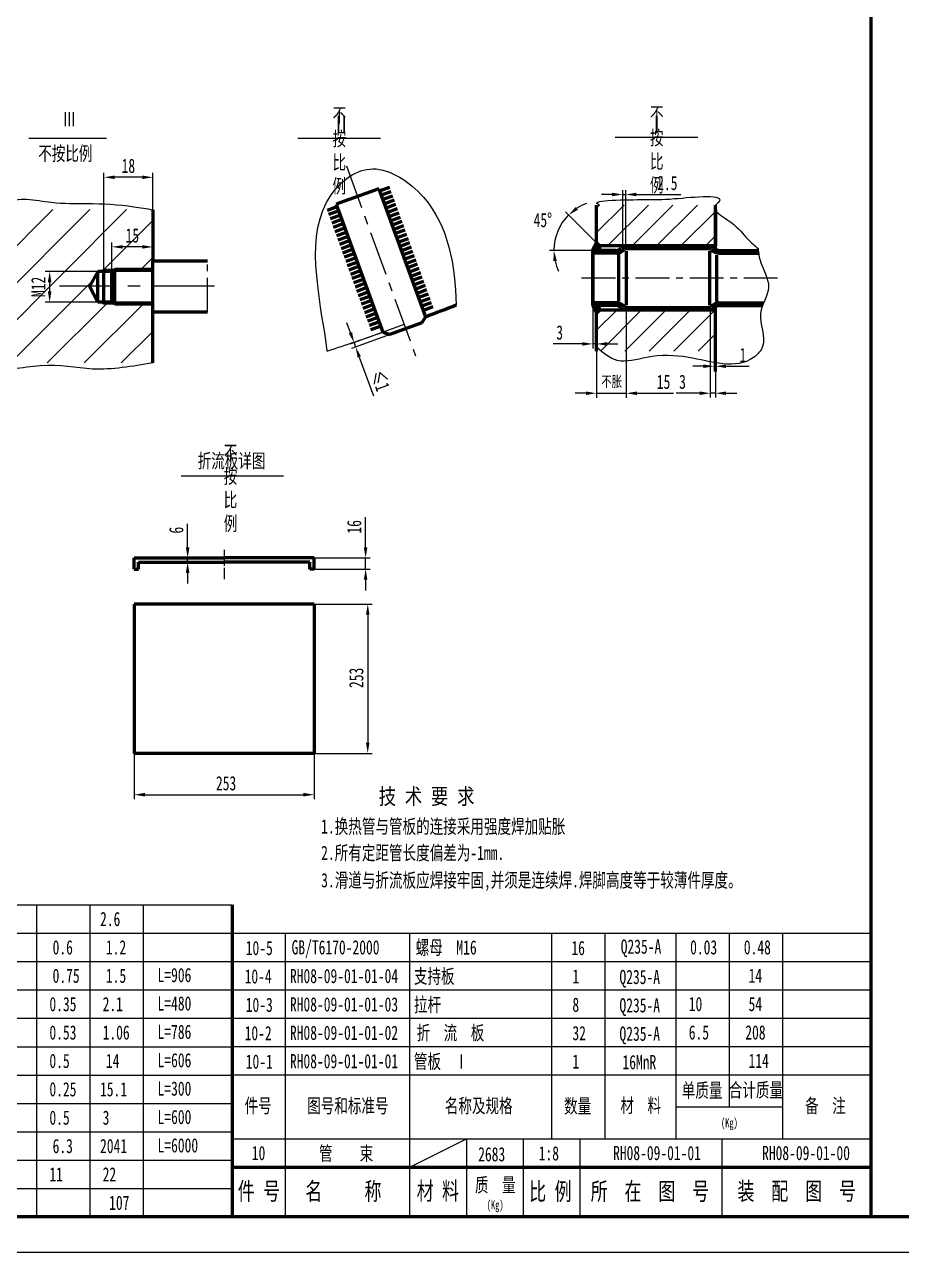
# Model space of a CAD drawing. Header units: millimetres. Extents: x 23903 to 90356, y -5632 to 81432.
# Drawn here: x 40557 to 43028, y 54878 to 58339 of the extents above; entities that cross this region are included whole.
import ezdxf

# ---------------------------------------------------------------- set-up
doc = ezdxf.new("R2010")
doc.units = ezdxf.units.MM
for name, pattern in [('CENTER', [50.8, 31.75, -6.35, 6.35, -6.35]), ('CENTERX2', [4, 2.5, -0.5, 0.5, -0.5]), ('PHANTOM2', [31.75, 15.875, -3.175, 3.175, -3.175, 3.175, -3.175])]:
    doc.linetypes.add(name, pattern=pattern)
doc.layers.get('0').update_dxf_attribs({"lineweight": 60})
doc.layers.get('DEFPOINTS').update_dxf_attribs({"color": 6, "linetype": 'PHANTOM2', "lineweight": 25})
doc.layers.add('CCX', color=3, linetype='Continuous', lineweight=25)
doc.layers.add('DD', color=4, linetype='CENTER', lineweight=25)
doc.styles.add('HZ', font='SIMFANG.TTF', dxfattribs={"width": 0.7})
doc.styles.add('HZ123', font='SIMFANG.TTF', dxfattribs={"width": 0.7, "height": 2.5})
doc.styles.add('WZ5', font='SIMFANG.TTF', dxfattribs={"width": 0.7})
doc.dimstyles.new('ISO-25$0', dxfattribs={"dimscale": 10, "dimtxt": 4, "dimasz": 3, "dimexe": 1.25, "dimexo": 0, "dimgap": 1.2, "dimtad": 1, "dimdec": 0, "dimtxsty": 'HZ', "dimcen": 0, "dimclrd": 256, "dimclrt": 256, "dimadec": 0, "dimazin": 0, "dimtfac": 1, "dimtdec": 0, "dimtmove": 0, "dimatfit": 2, "dimfxl": 1, "dimlwd": -1, "dimarcsym": 0})
doc.dimstyles.new('ISO-25$2', dxfattribs={"dimscale": 10, "dimtxt": 4, "dimasz": 3, "dimexe": 1.25, "dimexo": 0, "dimgap": 1.5, "dimtad": 2, "dimtih": 1, "dimtoh": 1, "dimdec": 0, "dimdsep": 46, "dimtxsty": 'HZ', "dimcen": 3, "dimadec": 0, "dimazin": 0, "dimtfac": 1, "dimtdec": 0, "dimtmove": 0, "dimatfit": 3, "dimfxl": 1, "dimarcsym": 0})

# ---------------------------------------------------------------- blocks, each defined once
blk = doc.blocks.new('*D69')
at = {"layer": 'CCX'}
for p, q in [((41475.3, 57470.1), (41465.1, 57498.3)), ((41485.6, 57441.9), (41490, 57429.9)), ((41500.2, 57401.7), (41540.1, 57292.2))]:
    blk.add_line(p, q, dxfattribs=at)
at = {"layer": 'CCX', "color": 0, "lineweight": -2}
for p, q in [((41626.7, 57493.3), (41473.9, 57437.7)), ((41631.1, 57481.3), (41478.2, 57425.6))]:
    blk.add_line(p, q, dxfattribs=at)
at = {"layer": 'CCX'}
for points in [[(41480, 57471.8), (41470.6, 57468.4), (41485.6, 57441.9)], [(41504.9, 57403.4), (41495.5, 57400), (41490, 57429.9)]]:
    blk.add_solid(points, dxfattribs=at)
at = {"layer": 'DEFPOINTS', "color": 0}
for p in [(41626.7, 57493.3), (41631.1, 57481.3), (41490, 57429.9)]:
    blk.add_point(p, dxfattribs=at)
at = {"layer": 'CCX', "insert": (41558.6, 57335), "char_height": 40, "attachment_point": 5, "rotation": 290, "style": 'HZ'}
blk.add_mtext('≤1', dxfattribs=at)
blk = doc.blocks.new('*D55')
at = {"layer": 'CCX', "color": 0, "lineweight": -2}
for p, q in [((40763.2, 57642.5), (40615, 57642.5)), ((40763.2, 57556.4), (40615, 57556.4))]:
    blk.add_line(p, q, dxfattribs=at)
at = {"layer": 'CCX'}
blk.add_line((40627.5, 57612.5), (40627.5, 57586.4), dxfattribs=at)
for points in [[(40622.5, 57612.5), (40632.5, 57612.5), (40627.5, 57642.5)], [(40622.5, 57586.4), (40632.5, 57586.4), (40627.5, 57556.4)]]:
    blk.add_solid(points, dxfattribs=at)
at = {"layer": 'DEFPOINTS', "color": 0}
for p in [(40763.2, 57642.5), (40627.5, 57556.4), (40763.2, 57556.4)]:
    blk.add_point(p, dxfattribs=at)
at = {"layer": 'CCX', "insert": (40595.5, 57599.4), "char_height": 40, "attachment_point": 5, "rotation": 90, "style": 'HZ'}
blk.add_mtext('M12', dxfattribs=at)
blk = doc.blocks.new('*D70')
at = {"layer": 'CCX', "color": 0, "lineweight": -2}
for p, q in [((40803.1, 57642.5), (40803.1, 57724.6)), ((40918.3, 57672.9), (40918.3, 57724.6))]:
    blk.add_line(p, q, dxfattribs=at)
at = {"layer": 'CCX'}
blk.add_line((40888.3, 57712.1), (40833.1, 57712.1), dxfattribs=at)
for points in [[(40833.1, 57717.1), (40833.1, 57707.1), (40803.1, 57712.1)], [(40888.3, 57717.1), (40888.3, 57707.1), (40918.3, 57712.1)]]:
    blk.add_solid(points, dxfattribs=at)
at = {"layer": 'DEFPOINTS', "color": 0}
for p in [(40803.1, 57712.1), (40918.3, 57672.9), (40803.1, 57642.5)]:
    blk.add_point(p, dxfattribs=at)
at = {"layer": 'CCX', "insert": (40860.7, 57744.1), "char_height": 40, "attachment_point": 5, "style": 'HZ'}
blk.add_mtext('15', dxfattribs=at)
blk = doc.blocks.new('*D71')
at = {"layer": 'CCX', "color": 0, "lineweight": -2}
for p, q in [((40780.5, 57648.3), (40780.5, 57920.8)), ((40918.3, 57672.9), (40918.3, 57920.8))]:
    blk.add_line(p, q, dxfattribs=at)
at = {"layer": 'CCX'}
blk.add_line((40888.3, 57908.3), (40810.5, 57908.3), dxfattribs=at)
for points in [[(40810.5, 57913.3), (40810.5, 57903.3), (40780.5, 57908.3)], [(40888.3, 57913.3), (40888.3, 57903.3), (40918.3, 57908.3)]]:
    blk.add_solid(points, dxfattribs=at)
at = {"layer": 'DEFPOINTS', "color": 0}
for p in [(40780.5, 57908.3), (40918.3, 57672.9), (40780.5, 57648.3)]:
    blk.add_point(p, dxfattribs=at)
at = {"layer": 'CCX', "insert": (40849.4, 57940.3), "char_height": 40, "attachment_point": 5, "style": 'HZ'}
blk.add_mtext('18', dxfattribs=at)
blk = doc.blocks.new('*D56')
at = {"layer": 'CCX', "color": 0, "lineweight": -2}
for p, q in [((42489.3, 57534), (42489.3, 57287.1)), ((42504.1, 57418.5), (42504.1, 57287.1))]:
    blk.add_line(p, q, dxfattribs=at)
at = {"layer": 'CCX'}
for p, q in [((42459.3, 57299.6), (42393.2, 57299.6)), ((42504.1, 57299.6), (42489.3, 57299.6)), ((42534.1, 57299.6), (42564.1, 57299.6))]:
    blk.add_line(p, q, dxfattribs=at)
for points in [[(42459.3, 57304.6), (42459.3, 57294.6), (42489.3, 57299.6)], [(42534.1, 57304.6), (42534.1, 57294.6), (42504.1, 57299.6)]]:
    blk.add_solid(points, dxfattribs=at)
at = {"layer": 'DEFPOINTS', "color": 0}
for p in [(42489.3, 57534), (42504.1, 57418.5), (42489.3, 57299.6)]:
    blk.add_point(p, dxfattribs=at)
at = {"layer": 'CCX', "insert": (42411.2, 57331.6), "char_height": 40, "attachment_point": 5, "style": 'HZ'}
blk.add_mtext('3', dxfattribs=at)
blk = doc.blocks.new('*D72')
at = {"layer": 'CCX', "color": 0, "lineweight": -2}
for p, q in [((42252.7, 57533.8), (42252.7, 57287)), ((42169, 57418.5), (42169, 57287))]:
    blk.add_line(p, q, dxfattribs=at)
at = {"layer": 'CCX'}
for p, q in [((42139, 57299.5), (42109, 57299.5)), ((42169, 57299.5), (42252.7, 57299.5)), ((42282.7, 57299.5), (42385.4, 57299.5))]:
    blk.add_line(p, q, dxfattribs=at)
for points in [[(42139, 57304.5), (42139, 57294.5), (42169, 57299.5)], [(42282.7, 57304.5), (42282.7, 57294.5), (42252.7, 57299.5)]]:
    blk.add_solid(points, dxfattribs=at)
at = {"layer": 'DEFPOINTS', "color": 0}
for p in [(42252.7, 57533.8), (42169, 57418.5), (42252.7, 57299.5)]:
    blk.add_point(p, dxfattribs=at)
at = {"layer": 'CCX', "insert": (42357.8, 57331.5), "char_height": 40, "attachment_point": 5, "style": 'HZ'}
blk.add_mtext('15', dxfattribs=at)
blk = doc.blocks.new('*D73')
at = {"layer": 'CCX', "color": 0, "lineweight": -2}
for p, q in [((42169, 57723.1), (42081.3, 57810.8)), ((42158.5, 57702.1), (42036.2, 57702.1))]:
    blk.add_line(p, q, dxfattribs=at)
for start, end in [(110.621, 122.8105), (135, 180), (192.1895, 204.379)]:
    blk.add_arc((42190, 57702.1), 141.3, start, end, dxfattribs=at)
at = {"layer": 'CCX', "color": 0}
for points in [[(42116.6, 57816.9), (42110.3, 57824.7), (42090.1, 57802)], [(42047, 57671.7), (42056.9, 57672.8), (42048.7, 57702.1)]]:
    blk.add_solid(points, dxfattribs=at)
at = {"layer": 'DEFPOINTS', "color": 0}
for p in [(42053.6, 57738.7), (42158.5, 57702.1), (42169, 57723.1), (42177.4, 57714.7), (42224.2, 57702.1)]:
    blk.add_point(p, dxfattribs=at)
at = {"layer": 'CCX', "color": 0, "insert": (42017.6, 57787.4), "char_height": 40, "attachment_point": 5, "style": 'HZ'}
blk.add_mtext('45°', dxfattribs=at)
blk = doc.blocks.new('*D57')
at = {"layer": 'CCX'}
for p, q in [((42212.6, 57859.8), (42182.6, 57859.8)), ((42242.6, 57859.8), (42251.1, 57859.8)), ((42281.1, 57859.8), (42406.1, 57859.8))]:
    blk.add_line(p, q, dxfattribs=at)
at = {"layer": 'CCX', "color": 0, "lineweight": -2}
for p, q in [((42242.6, 57715), (42242.6, 57872.3)), ((42251.1, 57706.5), (42251.1, 57872.3))]:
    blk.add_line(p, q, dxfattribs=at)
at = {"layer": 'CCX'}
for points in [[(42212.6, 57864.8), (42212.6, 57854.8), (42242.6, 57859.8)], [(42281.1, 57864.8), (42281.1, 57854.8), (42251.1, 57859.8)]]:
    blk.add_solid(points, dxfattribs=at)
at = {"layer": 'DEFPOINTS', "color": 0}
for p in [(42251.1, 57859.8), (42242.6, 57715), (42251.1, 57706.5)]:
    blk.add_point(p, dxfattribs=at)
at = {"layer": 'CCX', "insert": (42368.3, 57891.8), "char_height": 40, "attachment_point": 5, "style": 'HZ'}
blk.add_mtext('2.5', dxfattribs=at)
blk = doc.blocks.new('*D58')
at = {"layer": 'CCX', "color": 0, "lineweight": -2}
for p, q in [((42499.9, 57533.8), (42499.9, 57363.2)), ((42504.1, 57533.8), (42504.1, 57363.2))]:
    blk.add_line(p, q, dxfattribs=at)
at = {"layer": 'CCX'}
for p, q in [((42469.9, 57375.7), (42439.9, 57375.7)), ((42499.9, 57375.7), (42504.1, 57375.7)), ((42534.1, 57375.7), (42599, 57375.7))]:
    blk.add_line(p, q, dxfattribs=at)
for points in [[(42469.9, 57380.7), (42469.9, 57370.7), (42499.9, 57375.7)], [(42534.1, 57380.7), (42534.1, 57370.7), (42504.1, 57375.7)]]:
    blk.add_solid(points, dxfattribs=at)
at = {"layer": 'DEFPOINTS', "color": 0}
for p in [(42499.9, 57533.8), (42504.1, 57533.8), (42504.1, 57375.7)]:
    blk.add_point(p, dxfattribs=at)
at = {"layer": 'CCX', "insert": (42581.6, 57407.7), "char_height": 40, "attachment_point": 5, "style": 'HZ'}
blk.add_mtext('1', dxfattribs=at)
blk = doc.blocks.new('*D74')
at = {"layer": 'CCX', "color": 0, "lineweight": -2}
for p, q in [((42158.5, 57624.3), (42158.5, 57426.1)), ((42169, 57495.5), (42169, 57426.1))]:
    blk.add_line(p, q, dxfattribs=at)
at = {"layer": 'CCX'}
for p, q in [((42128.5, 57438.6), (42046.7, 57438.6)), ((42169, 57438.6), (42158.5, 57438.6)), ((42199, 57438.6), (42229, 57438.6))]:
    blk.add_line(p, q, dxfattribs=at)
for points in [[(42128.5, 57443.6), (42128.5, 57433.6), (42158.5, 57438.6)], [(42199, 57443.6), (42199, 57433.6), (42169, 57438.6)]]:
    blk.add_solid(points, dxfattribs=at)
at = {"layer": 'DEFPOINTS', "color": 0}
for p in [(42158.5, 57624.3), (42169, 57495.5), (42169, 57438.6)]:
    blk.add_point(p, dxfattribs=at)
at = {"layer": 'CCX', "insert": (42064.8, 57470.6), "char_height": 40, "attachment_point": 5, "style": 'HZ'}
blk.add_mtext('3', dxfattribs=at)
blk = doc.blocks.new('*D285')
at = {"layer": 'CCX'}
for p, q in [((41518, 56865.3), (41518, 56950.6)), ((41518, 56803.9), (41518, 56835.3)), ((41518, 56773.9), (41518, 56743.9))]:
    blk.add_line(p, q, dxfattribs=at)
at = {"layer": 'CCX', "color": 0, "lineweight": -2}
for p, q in [((41119.5, 56835.3), (41530.5, 56835.3)), ((41372.9, 56803.9), (41530.5, 56803.9))]:
    blk.add_line(p, q, dxfattribs=at)
at = {"layer": 'CCX'}
for points in [[(41513, 56865.3), (41523, 56865.3), (41518, 56835.3)], [(41513, 56773.9), (41523, 56773.9), (41518, 56803.9)]]:
    blk.add_solid(points, dxfattribs=at)
at = {"layer": 'DEFPOINTS', "color": 0}
for p in [(41119.5, 56835.3), (41372.9, 56803.9), (41518, 56803.9)]:
    blk.add_point(p, dxfattribs=at)
at = {"layer": 'CCX', "insert": (41486, 56922.9), "char_height": 40, "attachment_point": 5, "rotation": 90, "style": 'HZ'}
blk.add_mtext('16', dxfattribs=at)
blk = doc.blocks.new('*D286')
at = {"layer": 'CCX'}
for p, q in [((41016.5, 56865.3), (41016.5, 56931.8)), ((41016.5, 56823.3), (41016.5, 56835.3)), ((41016.5, 56793.3), (41016.5, 56763.3))]:
    blk.add_line(p, q, dxfattribs=at)
at = {"layer": 'CCX', "color": 0, "lineweight": -2}
for p, q in [((41119.5, 56835.3), (41004, 56835.3)), ((41119.5, 56823.3), (41004, 56823.3))]:
    blk.add_line(p, q, dxfattribs=at)
at = {"layer": 'CCX'}
for points in [[(41011.5, 56865.3), (41021.5, 56865.3), (41016.5, 56835.3)], [(41011.5, 56793.3), (41021.5, 56793.3), (41016.5, 56823.3)]]:
    blk.add_solid(points, dxfattribs=at)
at = {"layer": 'DEFPOINTS', "color": 0}
for p in [(41119.5, 56835.3), (41016.5, 56823.3), (41119.5, 56823.3)]:
    blk.add_point(p, dxfattribs=at)
at = {"layer": 'CCX', "insert": (40984.5, 56913.6), "char_height": 40, "attachment_point": 5, "rotation": 90, "style": 'HZ'}
blk.add_mtext('6', dxfattribs=at)
blk = doc.blocks.new('*D287')
at = {"layer": 'CCX', "color": 0, "lineweight": -2}
for p, q in [((41372.9, 56705), (41536.5, 56705)), ((41372.9, 56284.4), (41536.5, 56284.4))]:
    blk.add_line(p, q, dxfattribs=at)
at = {"layer": 'CCX'}
blk.add_line((41524, 56675), (41524, 56314.4), dxfattribs=at)
for points in [[(41519, 56675), (41529, 56675), (41524, 56705)], [(41519, 56314.4), (41529, 56314.4), (41524, 56284.4)]]:
    blk.add_solid(points, dxfattribs=at)
at = {"layer": 'DEFPOINTS', "color": 0}
for p in [(41372.9, 56705), (41372.9, 56284.4), (41524, 56284.4)]:
    blk.add_point(p, dxfattribs=at)
at = {"layer": 'CCX', "insert": (41492, 56497.1), "char_height": 40, "attachment_point": 5, "rotation": 90, "style": 'HZ'}
blk.add_mtext('253', dxfattribs=at)
blk = doc.blocks.new('*D288')
at = {"layer": 'CCX', "color": 0, "lineweight": -2}
for p, q in [((40866, 56284.4), (40866, 56155.4)), ((41372.9, 56284.4), (41372.9, 56155.4))]:
    blk.add_line(p, q, dxfattribs=at)
at = {"layer": 'CCX'}
blk.add_line((40896, 56167.9), (41342.9, 56167.9), dxfattribs=at)
for points in [[(40896, 56172.9), (40896, 56162.9), (40866, 56167.9)], [(41342.9, 56172.9), (41342.9, 56162.9), (41372.9, 56167.9)]]:
    blk.add_solid(points, dxfattribs=at)
at = {"layer": 'DEFPOINTS', "color": 0}
for p in [(40866, 56284.4), (41372.9, 56284.4), (41372.9, 56167.9)]:
    blk.add_point(p, dxfattribs=at)
at = {"layer": 'CCX', "insert": (41124.8, 56199.9), "char_height": 40, "attachment_point": 5, "style": 'HZ'}
blk.add_mtext('253', dxfattribs=at)

msp = doc.modelspace()

# ---------------------------------------------------------------- hatches: boundary and pattern name
h = msp.add_hatch()
h.set_pattern_fill('ANGLE', color=256, scale=0.48, style=0)
h.set_pattern_definition([(360, (16344.4586, 58240.622), (8e-16, 3.3528), [2.4384, -0.9144]), (90, (16344.4586, 58240.622), (-3.3528, 1e-15), [2.4384, -0.9144])])
h.paths.add_polyline_path([(42158.5, 57702.1), (42177.4, 57702.1), (42177.4, 57714.7), (42169, 57723.1)])
h.paths.add_polyline_path([(42177.4, 57546.5), (42158.5, 57546.5), (42169, 57525.4), (42177.4, 57533.8)])
at = {"layer": 'CCX'}
h = msp.add_hatch(dxfattribs=at)
h.set_pattern_fill('ANSI31', color=256, scale=23.206674, angle=-180, style=0)
h.set_pattern_definition([(225, (59769.95, 58403.12), (52.10047, -52.10047), [])])
h.paths.add_polyline_path([(40480.5, 57817.1), (40480.5, 57385.1), (40918.3, 57385.1), (40918.3, 57550.6), (40780.5, 57550.6), (40780.5, 57556.4), (40763.2, 57556.4), (40739.4, 57601.1), (40763.2, 57642.5), (40780.5, 57642.5), (40780.5, 57648.3), (40918.3, 57648.3), (40918.3, 57672.9), (40918.3, 57817.1)])
h.paths.add_polyline_path([(40883.6, 57712.7), (40837.8, 57712.7), (40837.8, 57754.7), (40883.6, 57754.7)], flags=24)
h.paths.add_polyline_path([(40636, 57633), (40636, 57565.8), (40594, 57565.8), (40594, 57633)], flags=24)
h = msp.add_hatch(dxfattribs=at)
h.set_pattern_fill('ANSI31', color=256, scale=15.36, style=0)
h.set_pattern_definition([(45, (23117.43, 55874.32), (-34.48418, 34.48418), [])])
h.paths.add_polyline_path([(42504.1, 57830.1), (42169, 57830.1), (42169, 57723.1), (42177.4, 57714.7), (42499.9, 57714.7), (42504.1, 57717.1)])
h.paths.add_polyline_path([(42177.4, 57533.8), (42169, 57525.4), (42169, 57418.5), (42504.1, 57418.5), (42504.1, 57531.4), (42499.9, 57533.8)])

# ---------------------------------------------------------------- linework, layer by layer
for p, q in [((42942.1, 60717.6), (42942.1, 54977.6)), ((41555.5, 57876), (41435.2, 57832.2)), ((41555.5, 57876), (41686.7, 57515.4)), ((41555.5, 57876), (41686.8, 57515.2)), ((41585, 57879.6), (41557.8, 57869.7)), ((41589.3, 57867.5), (41562.2, 57857.6)), ((41593.7, 57855.5), (41566.6, 57845.6)), ((41598.1, 57843.5), (41570.9, 57833.6)), ((41410.4, 57816), (41437.5, 57825.9)), ((41414.8, 57804), (41441.9, 57813.9)), ((41435.2, 57832.2), (41566.6, 57471.4)), ((41602.5, 57831.4), (41575.3, 57821.6)), ((41606.8, 57819.4), (41579.7, 57809.5)), ((41611.2, 57807.4), (41584.1, 57797.5)), ((42169, 57723.1), (42169, 57830.1)), ((42504.1, 57705.7), (42504.1, 57830.1)), ((42504.1, 57714.7), (42504.1, 57817.4)), ((42504.1, 57817.4), (42504.1, 57714.7)), ((42504.1, 57817.4), (42504.1, 57714.7)), ((41419.1, 57792), (41446.3, 57801.8)), ((41423.5, 57779.9), (41450.7, 57789.8)), ((41427.9, 57767.9), (41455, 57777.8)), ((41615.6, 57795.4), (41588.5, 57785.5)), ((41620, 57783.3), (41592.8, 57773.5)), ((41624.4, 57771.3), (41597.2, 57761.4)), ((41432.3, 57755.9), (41459.4, 57765.8)), ((41436.7, 57743.8), (41463.8, 57753.7)), ((41441, 57731.8), (41468.2, 57741.7)), ((41628.7, 57759.3), (41601.6, 57749.4)), ((41633.1, 57747.2), (41606, 57737.4)), ((41637.5, 57735.2), (41610.3, 57725.3)), ((41445.4, 57719.8), (41472.6, 57729.7)), ((41449.8, 57707.8), (41476.9, 57717.6)), ((41454.2, 57695.7), (41481.3, 57705.6)), ((41641.9, 57723.2), (41614.7, 57713.3)), ((41646.3, 57711.2), (41619.1, 57701.3)), ((42158.5, 57702.1), (42169, 57723.1)), ((42224.2, 57702.1), (42158.5, 57702.1)), ((42158.5, 57546.5), (42158.5, 57702.1)), ((42177.4, 57714.7), (42169, 57723.1)), ((42177.4, 57714.7), (42177.4, 57702.1)), ((42504.1, 57714.7), (42177.4, 57714.7)), ((42252.7, 57707.2), (42486.9, 57707.2)), ((42252.7, 57700.5), (42252.7, 57548.1)), ((42486.9, 57700.5), (42486.9, 57548.1)), ((42499.9, 57714.7), (42504.1, 57717.1)), ((42515.3, 57702.1), (42624.9, 57702.1)), ((40918.3, 57385.1), (40918.3, 57672.9)), ((40918.3, 57672.9), (41072.5, 57672.9)), ((40918.3, 57529.3), (40918.3, 57672.9)), ((41458.5, 57683.7), (41485.7, 57693.6)), ((41462.9, 57671.7), (41490.1, 57681.6)), ((41467.3, 57659.7), (41494.4, 57669.5)), ((41650.6, 57699.1), (41623.5, 57689.3)), ((41655, 57687.1), (41627.9, 57677.2)), ((41659.4, 57675.1), (41632.2, 57665.2)), ((42158.5, 57694.6), (42158.5, 57546.5)), ((42230.9, 57690.4), (42230.9, 57559.2)), ((42507, 57689), (42507, 57557.8)), ((42515.3, 57694.6), (42625.7, 57694.6)), ((40763.2, 57642.5), (40739.4, 57601.1)), ((40763.2, 57556.4), (40763.2, 57642.5)), ((40803.1, 57642.5), (40763.2, 57642.5)), ((40780.5, 57550.6), (40780.5, 57648.3)), ((40810.8, 57648.3), (40803.1, 57642.5)), ((40803.1, 57556.4), (40803.1, 57642.5)), ((40810.8, 57550.6), (40810.8, 57648.3)), ((40918.3, 57648.3), (40810.8, 57648.3)), ((41471.7, 57647.6), (41498.8, 57657.5)), ((41476.1, 57635.6), (41503.2, 57645.5)), ((41480.4, 57623.6), (41507.6, 57633.4)), ((41663.8, 57663.1), (41636.6, 57653.2)), ((41668.1, 57651), (41641, 57641.1)), ((41672.5, 57639), (41645.4, 57629.1)), ((40739.4, 57601.1), (40763.2, 57556.4)), ((41484.8, 57611.5), (41512, 57621.4)), ((41489.2, 57599.5), (41516.3, 57609.4)), ((41493.6, 57587.5), (41520.7, 57597.4)), ((41676.9, 57627), (41649.7, 57617.1)), ((41681.3, 57614.9), (41654.1, 57605.1)), ((41685.7, 57602.9), (41658.5, 57593)), ((41497.9, 57575.5), (41525.1, 57585.3)), ((41502.3, 57563.4), (41529.5, 57573.3)), ((41506.7, 57551.4), (41533.8, 57561.3)), ((41690, 57590.9), (41662.9, 57581)), ((41694.4, 57578.9), (41667.3, 57569)), ((41698.8, 57566.8), (41671.6, 57556.9)), ((40803.1, 57556.4), (40763.2, 57556.4)), ((40810.8, 57550.6), (40803.1, 57556.4)), ((40918.3, 57550.6), (40810.8, 57550.6)), ((40918.3, 57529.3), (41072.5, 57529.3)), ((41511.1, 57539.4), (41538.2, 57549.3)), ((41515.5, 57527.3), (41542.6, 57537.2)), ((41703.2, 57554.8), (41676, 57544.9)), ((41707.5, 57542.8), (41680.4, 57532.9)), ((42224.2, 57554), (42158.5, 57554)), ((42158.5, 57546.5), (42169, 57525.4)), ((42224.2, 57546.5), (42158.5, 57546.5)), ((42177.4, 57533.8), (42169, 57525.4)), ((42177.4, 57533.8), (42169, 57525.4)), ((42177.4, 57533.8), (42177.4, 57546.5)), ((42504.1, 57533.8), (42177.4, 57533.8)), ((42252.7, 57541.4), (42486.9, 57541.4)), ((42499.9, 57533.8), (42504.1, 57531.4)), ((42504.1, 57360.8), (42504.1, 57542.9)), ((42515.3, 57554), (42639.5, 57554)), ((42515.3, 57546.5), (42636.6, 57546.5)), ((41519.8, 57515.3), (41547, 57525.2)), ((41524.2, 57503.3), (41551.4, 57513.2)), ((41528.6, 57491.3), (41555.7, 57501.1)), ((41676.2, 57497.7), (41586, 57464.8)), ((41686.8, 57515.2), (41676.2, 57497.7)), ((42169, 57418.5), (42169, 57525.4)), ((41533, 57479.2), (41560.1, 57489.1)), ((41566.6, 57471.4), (41586, 57464.8)), ((40866, 56835.3), (41119.5, 56835.3)), ((40866, 56803.9), (40866, 56835.3)), ((41372.9, 56835.3), (41119.5, 56835.3)), ((41372.9, 56803.9), (41372.9, 56835.3)), ((40866, 56803.9), (40878, 56803.9)), ((40878, 56823.3), (41119.5, 56823.3)), ((40878, 56803.9), (40878, 56823.3)), ((41360.9, 56823.3), (41119.5, 56823.3)), ((41360.9, 56803.9), (41360.9, 56823.3)), ((41372.9, 56803.9), (41360.9, 56803.9)), ((40866, 56705), (40866, 56284.4)), ((41372.9, 56705), (40866, 56705)), ((41372.9, 56705), (41372.9, 56284.4)), ((41372.9, 56284.4), (40866, 56284.4)), ((41142.1, 55857.6), (41142.1, 54977.6)), ((41142.1, 55117.6), (42942.1, 55117.6)), ((46972.1, 54977.6), (38912.1, 54977.6))]:
    msp.add_line(p, q)
at = {"color": 0}
msp.add_line((40918.3, 57816.7), (40918.3, 57672.9), dxfattribs=at)
msp.add_lwpolyline([(42224.2, 57694.6, 0.211768), (42247.7, 57705)], format="xyb")
msp.add_lwpolyline([(42224.2, 57694.6), (42158.5, 57694.6)])
for centre, radius, start, end in [((42224.2, 57721.3), 19.2, 270, 317.827), ((42252.7, 57695.5), 19.2, 90, 137.827), ((42252.7, 57700.5), 6.72, 90, 137.827), ((42486.9, 57695.5), 19.2, 42.173, 90), ((42486.9, 57700.5), 6.72, 42.173, 90), ((42515.3, 57726.2), 31.7, 222.173, 270), ((42515.3, 57721.3), 19.2, 222.173, 270), ((39232, 64072.6), 7001.6, 290.52373, 291.28333), ((42224.2, 57522.3), 31.7, 42.173, 90), ((42224.2, 57527.3), 19.2, 42.173, 90), ((42252.7, 57553), 19.2, 222.173, 270), ((42252.7, 57548.1), 6.72, 222.173, 270), ((42486.9, 57548.1), 6.72, 270, 317.827), ((42486.9, 57553), 19.2, 270, 317.827), ((42515.3, 57522.3), 31.7, 90, 137.827), ((42515.3, 57527.3), 19.2, 90, 137.827)]:
    msp.add_arc(centre, radius, start, end)
for p in [(42499.9, 57714.7), (42504.1, 57717.1), (42177.4, 57533.8)]:
    msp.add_point(p)
at = {"layer": 'CCX'}
for p, q in [((40568.7, 58018.7), (40787.7, 58018.7)), ((41327.1, 58018.5), (41560, 58018.5)), ((42221.5, 58021.1), (42454.4, 58021.1)), ((40810.8, 57648.3), (40780.5, 57648.3)), ((40918.3, 57642.5), (40803.1, 57642.5)), ((40810.8, 57550.6), (40780.5, 57550.6)), ((40918.3, 57556.4), (40803.1, 57556.4)), ((40997.8, 57066.9), (41287, 57066.9)), ((39340, 55857.6), (41142.1, 55857.6)), ((40591.4, 54977.6), (40591.4, 55857.6)), ((40741.6, 54977.6), (40741.6, 55857.6)), ((40891.8, 54977.6), (40891.8, 55857.6)), ((39340, 55777.6), (41142.1, 55777.6)), ((41142.1, 55777.8), (42944.1, 55777.8)), ((41292.2, 54977.6), (41292.2, 55777.8)), ((41642.6, 54977.6), (41642.6, 55777.8)), ((42043.1, 55197.6), (42043.1, 55777.8)), ((42193.2, 55197.6), (42193.2, 55777.8)), ((42393.4, 55197.6), (42393.4, 55777.8)), ((42543.6, 55287.7), (42543.6, 55777.8)), ((42693.8, 55197.6), (42693.8, 55777.8)), ((39340, 55697.6), (41142.1, 55697.6)), ((41142.1, 55697.8), (42944.1, 55697.8)), ((42942.1, 54977.6), (42942.1, 55687.6)), ((39340, 55617.6), (41142.1, 55617.6)), ((41142.1, 55617.8), (42944.1, 55617.8)), ((39340, 55537.6), (41142.1, 55537.6)), ((41142.1, 55537.8), (42944.1, 55537.8)), ((39340, 55457.6), (41142.1, 55457.6)), ((41142.1, 55457.8), (42944.1, 55457.8)), ((42942.1, 54977.6), (42942.1, 55427.6)), ((39340, 55377.6), (41142.1, 55377.6)), ((41142.1, 55377.8), (42944.1, 55377.8)), ((39340, 55297.6), (41142.1, 55297.6)), ((42393.4, 55287.7), (42693.8, 55287.7)), ((39340, 55217.6), (41142.1, 55217.6)), ((41142.1, 55197.6), (42942.1, 55197.6)), ((41642.6, 55117.6), (41802.1, 55197.6)), ((41802.1, 55197.6), (41802.1, 54977.6)), ((41962.1, 55197.6), (41962.1, 54977.6)), ((42122.1, 55197.6), (42122.1, 54977.6)), ((42522.1, 55197.6), (42522.1, 54977.6)), ((39340, 55137.6), (41142.1, 55137.6)), ((39340, 55057.6), (41142.1, 55057.6)), ((42942.1, 54977.6), (41142.1, 54977.6)), ((42942.1, 54977.6), (41142.1, 54977.6)), ((41142.1, 54977.6), (42942.1, 54977.6)), ((41142.1, 54977.6), (42942.1, 54977.6)), ((41142.1, 54977.6), (42942.1, 54977.6)), ((41142.1, 54977.6), (42942.1, 54977.6)), ((47072.1, 54877.6), (38662.1, 54877.6))]:
    msp.add_line(p, q, dxfattribs=at)
at = {"layer": 'CCX', "linetype": 'PHANTOM2', "ltscale": 6}
msp.add_line((41072.5, 57529.3), (41072.5, 57672.9), dxfattribs=at)
at = {"layer": 'CCX'}
msp.add_arc((39232, 64072.6), 7001.6, 288.12484, 289.47627, dxfattribs=at)
for points, knots in [([(41410.1, 57418.5), (41387, 57585.6), (41328.8, 57805.1), (41536.7, 57967), (41745.5, 57826.1), (41769.2, 57661.3), (41773.5, 57548.6)], [79.229121, 79.229121, 79.229121, 79.229121, 780.017305, 1028.955999, 1292.833996, 1792.584725, 1792.584725, 1792.584725, 1792.584725]), ([(42177.4, 57830.1), (42140.8, 57844.2), (42321.6, 57846.1), (42364.7, 57844), (42546.7, 57864.1), (42486.2, 57817), (42559.9, 57780.4), (42588.5, 57738.2), (42613.7, 57715.9), (42624.5, 57707.7)], [0, 0, 0, 0, 183.6138, 331.761861, 524.186993, 539.739201, 641.732623, 746.311185, 814.178191, 814.178191, 814.178191, 814.178191]), ([(42624.5, 57707.7), (42625.2, 57695.1), (42631.3, 57657.6), (42670.4, 57597.6), (42611.5, 57521.6), (42655.8, 57445), (42576.7, 57358.1), (42446.1, 57406.3), (42323.4, 57408.3), (42228.6, 57378), (42187.5, 57413.2), (42169, 57429)], [122.941664, 122.941664, 122.941664, 122.941664, 182.462788, 300.668061, 418.873248, 566.837884, 628.645837, 916.104019, 1099.031888, 1230.343109, 1337.81295, 1337.81295, 1337.81295, 1337.81295])]:
    msp.add_open_spline(points, degree=3, knots=knots, dxfattribs=at)
at = {"layer": 'CCX', "end_tangent": (0.999996, 0.002664)}
msp.add_spline([(40918.3, 57385.1), (40748.7, 57367.8), (40601, 57377.2), (40469.1, 57383.5), (40453.4, 57464.9), (40462.8, 57609.1), (40459.6, 57753.2), (40503.6, 57834.7), (40632.4, 57837.8), (40733, 57834.7), (40864.9, 57825.3), (40918.3, 57816.7)], degree=3, dxfattribs=at)
at = {"layer": 'DD', "linetype": 'CENTERX2', "ltscale": 50}
msp.add_line((41463.9, 57940.7), (41658.7, 57405.2), dxfattribs=at)
at = {"layer": 'DD', "linetype": 'CENTERX2', "ltscale": 70}
msp.add_line((41092.6, 57601.1), (40655.4, 57601.1), dxfattribs=at)
at = {"layer": 'DD', "linetype": 'CENTER', "ltscale": 3}
msp.add_line((42679.1, 57624.3), (42110.4, 57624.3), dxfattribs=at)
at = {"layer": 'DD'}
msp.add_line((41119.5, 56857.9), (41119.5, 56770.4), dxfattribs=at)

# ---------------------------------------------------------------- texts
at = {"layer": 'CCX', "linetype": 'ByBlock', "style": 'HZ123', "width": 0.8}
for s, p in [('Ⅱ', (41422.4, 58032.3)), ('Ⅰ', (42311.3, 58032.5))]:
    msp.add_text(s, height=50, dxfattribs=at).set_placement(p)
at = {"layer": 'CCX', "lineweight": -3, "style": 'HZ', "width": 0.7}
msp.add_text('不胀', height=30.72, dxfattribs=at).set_placement((42182.1, 57317.3))
at = {"layer": 'CCX'}
for s, height, style, width, p in [('技 术 要 求', 45.05, 'HZ', 0.8, (41554.8, 56140.7)), ('1.换热管与管板的连接采用强度焊加贴胀', 40.044, 'HZ', 0.7, (41392.8, 56058.5)), ('2.所有定距管长度偏差为-1mm.', 40.044, 'HZ', 0.7, (41392.8, 55984)), ('3.滑道与折流板应焊接牢固,并须是连续焊.焊脚高度等于较薄件厚度。', 40.044, 'HZ', 0.7, (41392.8, 55906.9)), ('2.6', 40, 'HZ', 0.7, (40769.6, 55797.6)), ('螺母  M16', 40.04, 'HZ', 0.7, (41659.3, 55717.3)), ('0.6', 40, 'HZ', 0.7, (40635.9, 55717.6)), ('1.2', 40, 'HZ', 0.7, (40786.1, 55717.6)), ('10-5', 40, 'HZ', 0.7, (41180.2, 55715.7)), (' GB/T6170-2000', 40.044, 'HZ', 0.7, (41290.3, 55717.6)), ('16', 40, 'HZ', 0.7, (42098, 55715.8)), ('Q235-A', 40, 'HZ123', 0.7, (42237, 55719.8)), ('0.03', 40, 'HZ', 0.7, (42432.6, 55717.8)), ('0.48', 40, 'HZ', 0.7, (42584, 55717.8)), ('0.75', 40, 'HZ', 0.7, (40635.9, 55637.6)), ('1.5', 40, 'HZ', 0.7, (40786.1, 55637.6)), ('L=906', 40, 'HZ123', 0.7, (40931.7, 55639.5)), ('10-4', 40, 'HZ', 0.7, (41177.1, 55635.8)), ('RH08-09-01-01-04', 40, 'HZ', 0.7, (41304.8, 55636.8)), ('支持板  ', 40, 'HZ', 0.7, (41654.2, 55636)), ('1', 40, 'HZ', 0.7, (42100.9, 55635.8)), ('Q235-A', 40, 'HZ', 0.7, (42233.5, 55634.2)), ('14', 40, 'HZ', 0.7, (42597.3, 55637.8)), ('0.35', 40, 'HZ', 0.7, (40626.9, 55557.6)), ('2.1', 40, 'HZ', 0.7, (40776.9, 55557.6)), ('L=480', 40, 'HZ123', 0.7, (40931.7, 55559.5)), ('10-3', 40, 'HZ', 0.7, (41180.2, 55555.7)), ('RH08-09-01-01-03', 40, 'HZ', 0.7, (41304.8, 55556.8)), ('拉杆 ', 40, 'HZ', 0.7, (41654.2, 55556)), ('8', 40, 'HZ', 0.7, (42100.9, 55555.8)), ('Q235-A', 40, 'HZ', 0.7, (42233.5, 55554.2)), ('10', 40, 'HZ', 0.7, (42428.8, 55557.8)), ('54', 40, 'HZ', 0.7, (42597.3, 55557.8)), ('L=786', 40, 'HZ123', 0.7, (40931.7, 55479.5)), ('折  流  板  ', 40, 'HZ', 0.7, (41661.7, 55476.8)), ('0.53', 40, 'HZ', 0.7, (40626.9, 55477.6)), ('1.06', 40, 'HZ', 0.7, (40776.9, 55477.6)), ('10-2', 40, 'HZ', 0.7, (41177.1, 55475.7)), ('RH08-09-01-01-02', 40, 'HZ', 0.7, (41304.8, 55476.8)), ('32', 40, 'HZ', 0.7, (42100.9, 55475.8)), ('Q235-A', 40, 'HZ', 0.7, (42233.5, 55474.2)), ('6.5', 40, 'HZ', 0.7, (42428.8, 55477.8)), ('208', 40, 'HZ', 0.7, (42588.1, 55477.8)), ('0.5', 40, 'HZ', 0.7, (40626.9, 55397.6)), ('14', 40, 'HZ', 0.7, (40786.1, 55397.6)), ('L=606', 40, 'HZ123', 0.7, (40931.7, 55399.5)), ('10-1', 40, 'HZ', 0.7, (41180.2, 55395.6)), ('RH08-09-01-01-01', 40, 'HZ', 0.7, (41304.8, 55396.7)), ('管板  Ⅰ', 40, 'HZ', 0.7, (41654.2, 55395.9)), ('1', 40, 'HZ', 0.7, (42100.9, 55395.7)), ('16MnR', 40, 'HZ', 0.7, (42241.9, 55394.1)), ('114', 40, 'HZ', 0.7, (42597.3, 55397.8)), ('0.25', 40, 'HZ', 0.7, (40626.9, 55317.6)), ('15.1', 40, 'HZ', 0.7, (40769.6, 55317.6)), ('L=300', 40, 'HZ123', 0.7, (40931.7, 55319.5)), ('单质量', 40.04, 'HZ123', 0.7, (42409.2, 55314.5)), ('合计质量', 40.04, 'HZ123', 0.7, (42541.5, 55315.4)), ('件号', 40.04, 'HZ123', 0.7, (41177, 55271.3)), ('图号和标准号', 40.04, 'HZ123', 0.7, (41353.3, 55270.9)), ('名称及规格', 40.04, 'HZ123', 0.7, (41741.3, 55271)), ('数量', 40.04, 'HZ123', 0.7, (42077.4, 55270.2)), ('材  料', 40.04, 'HZ123', 0.7, (42236, 55271.9)), ('备  注', 40.04, 'HZ123', 0.7, (42756.7, 55271)), ('0.5', 40, 'HZ', 0.7, (40626.9, 55237.6)), ('3', 40, 'HZ', 0.7, (40776.9, 55237.6)), ('L=600', 40, 'HZ123', 0.7, (40931.7, 55239.5)), ('(Kg)', 25.03, 'HZ', 0.7, (42519.5, 55230.6)), ('6.3', 40, 'HZ', 0.7, (40635.9, 55157.6)), ('2041', 40, 'HZ', 0.7, (40769.6, 55157.6)), ('L=6000', 40, 'HZ123', 0.7, (40931.7, 55159.5)), ('10', 40, 'HZ', 0.7, (41197.3, 55137.8)), ('管    束', 40, 'HZ', 0.7, (41386.9, 55136.5)), ('2683', 40, 'HZ', 0.7, (41835.3, 55134.4)), ('1:8', 40, 'HZ', 0.7, (42005.9, 55137)), ('RH08-09-01-01', 40, 'HZ', 0.7, (42215.5, 55137.9)), ('RH08-09-01-00', 40, 'HZ', 0.7, (42635.5, 55137.9)), ('11', 40, 'HZ', 0.7, (40626.9, 55077.6)), ('22', 40, 'HZ', 0.7, (40776.9, 55077.6)), ('件 号', 50, 'WZ5', 0.7, (41157.7, 55025.5)), ('  名     称', 50, 'WZ5', 0.7, (41300.6, 55025.2)), ('材 料', 50, 'WZ5', 0.7, (41662, 55026)), ('质  量', 40, 'WZ5', 0.7, (41826.2, 55047.8)), ('比 例', 50, 'WZ5', 0.7, (41979.2, 55024.7)), ('所  在  图  号', 50, 'WZ5', 0.7, (42152.4, 55025)), ('装  配  图  号', 50, 'WZ5', 0.7, (42566.2, 55025.5)), ('107', 40, 'HZ', 0.7, (40795.3, 54997.6)), ('(Kg)', 25.03, 'HZ', 0.7, (41859.3, 54999.1))]:
    msp.add_text(s, height=height, dxfattribs=dict(at, style=style, width=width)).set_placement(p)
at = {"layer": 'CCX', "char_height": 40, "attachment_point": 5, "style": 'HZ123'}
for s, insert in [('Ⅲ', (40683.3, 58072.1)), ('不按比例', (40671.8, 57973.2)), ('折流板详图{\\fArial|b0|i0|c0|p32; }', (41140.1, 57106.8))]:
    msp.add_mtext(s, dxfattribs=dict(at, insert=insert))
at = {"layer": 'CCX', "linetype": 'ByBlock', "char_height": 40, "width": 0.937, "attachment_point": 5, "style": 'HZ123'}
for insert in [(41444.1, 58014.9), (42338.5, 58017.5), (41137.3, 57063.4)]:
    msp.add_mtext('\\fﾷￂￋￎ_GB2312|b0|i0|c134|p49;\\P不按比例', dxfattribs=dict(at, insert=insert))

# ---------------------------------------------------------------- dimensions: what is measured, and where the dimension line sits
at = {"layer": 'CCX'}
dim = msp.add_linear_dim(base=(40780.5, 57908.3), p1=(40918.3, 57672.9), p2=(40780.5, 57648.3), angle=180, text='18', dimstyle='ISO-25$0', dxfattribs=at)
dim.commit()
dim.dimension.update_dxf_attribs({"geometry": '*D71', "text_midpoint": (40849.4, 57940.3)})
for base, p1, p2, text, picture, middle in [((42251.1, 57859.8), (42242.6, 57715), (42251.1, 57706.5), '2.5', '*D57', (42368.3, 57859.8)), ((42252.7, 57299.5), (42169, 57418.5), (42252.7, 57533.8), '15', '*D72', (42357.8, 57299.5)), ((41372.9, 56167.9), (40866, 56284.4), (41372.9, 56284.4), '253', '*D288', (41124.8, 56167.9))]:
    dim = msp.add_linear_dim(base=base, p1=p1, p2=p2, text=text, dimstyle='ISO-25$0', dxfattribs=at)
    dim.commit()
    dim.dimension.update_dxf_attribs({"geometry": picture, "text_midpoint": middle, "dimtype": 160})
dim = msp.add_angular_dim_2l(base=(42053.6, 57738.7), line1=((42224.2, 57702.1), (42158.5, 57702.1)), line2=((42177.4, 57714.7), (42169, 57723.1)), dimstyle='ISO-25$2', dxfattribs=at)
dim.commit()
dim.dimension.update_dxf_attribs({"geometry": '*D73', "text_midpoint": (42063.4, 57764.8), "dimtype": 162})
for base, p1, p2, angle, text, picture, middle, dimtype in [((40803.1, 57712.1), (40918.3, 57672.9), (40803.1, 57642.5), 180, '15', '*D70', (40860.7, 57712.1), 160), ((40627.5, 57556.4), (40763.2, 57642.5), (40763.2, 57556.4), 270, 'M12', '*D55', (40627.5, 57599.4), 160), ((42169, 57438.6), (42158.5, 57624.3), (42169, 57495.5), 180, '3', '*D74', (42064.8, 57438.6), 160), ((41490, 57429.9), (41626.7, 57493.3), (41631.1, 57481.3), 290, '≤1', '*D69', (41528.5, 57324.1), 161), ((41518, 56803.9), (41119.5, 56835.3), (41372.9, 56803.9), 90, '16', '*D285', (41518, 56922.9), 160), ((41016.5, 56823.3), (41119.5, 56835.3), (41119.5, 56823.3), 90, '6', '*D286', (41016.5, 56913.6), 160), ((41524, 56284.4), (41372.9, 56705), (41372.9, 56284.4), 90, '253', '*D287', (41524, 56497.1), 160)]:
    dim = msp.add_linear_dim(base=base, p1=p1, p2=p2, angle=angle, text=text, dimstyle='ISO-25$0', dxfattribs=at)
    dim.commit()
    dim.dimension.update_dxf_attribs({"geometry": picture, "text_midpoint": middle, "dimtype": dimtype})
for base, p1, p2, text, picture, middle in [((42489.3, 57299.6), (42504.1, 57418.5), (42489.3, 57534), '3', '*D56', (42411.2, 57331.6)), ((42504.1, 57375.7), (42499.9, 57533.8), (42504.1, 57533.8), '1', '*D58', (42581.6, 57407.7))]:
    dim = msp.add_linear_dim(base=base, p1=p1, p2=p2, text=text, dimstyle='ISO-25$0', dxfattribs=at)
    dim.commit()
    dim.dimension.update_dxf_attribs({"geometry": picture, "text_midpoint": middle})

doc.saveas('drawing.dxf')
